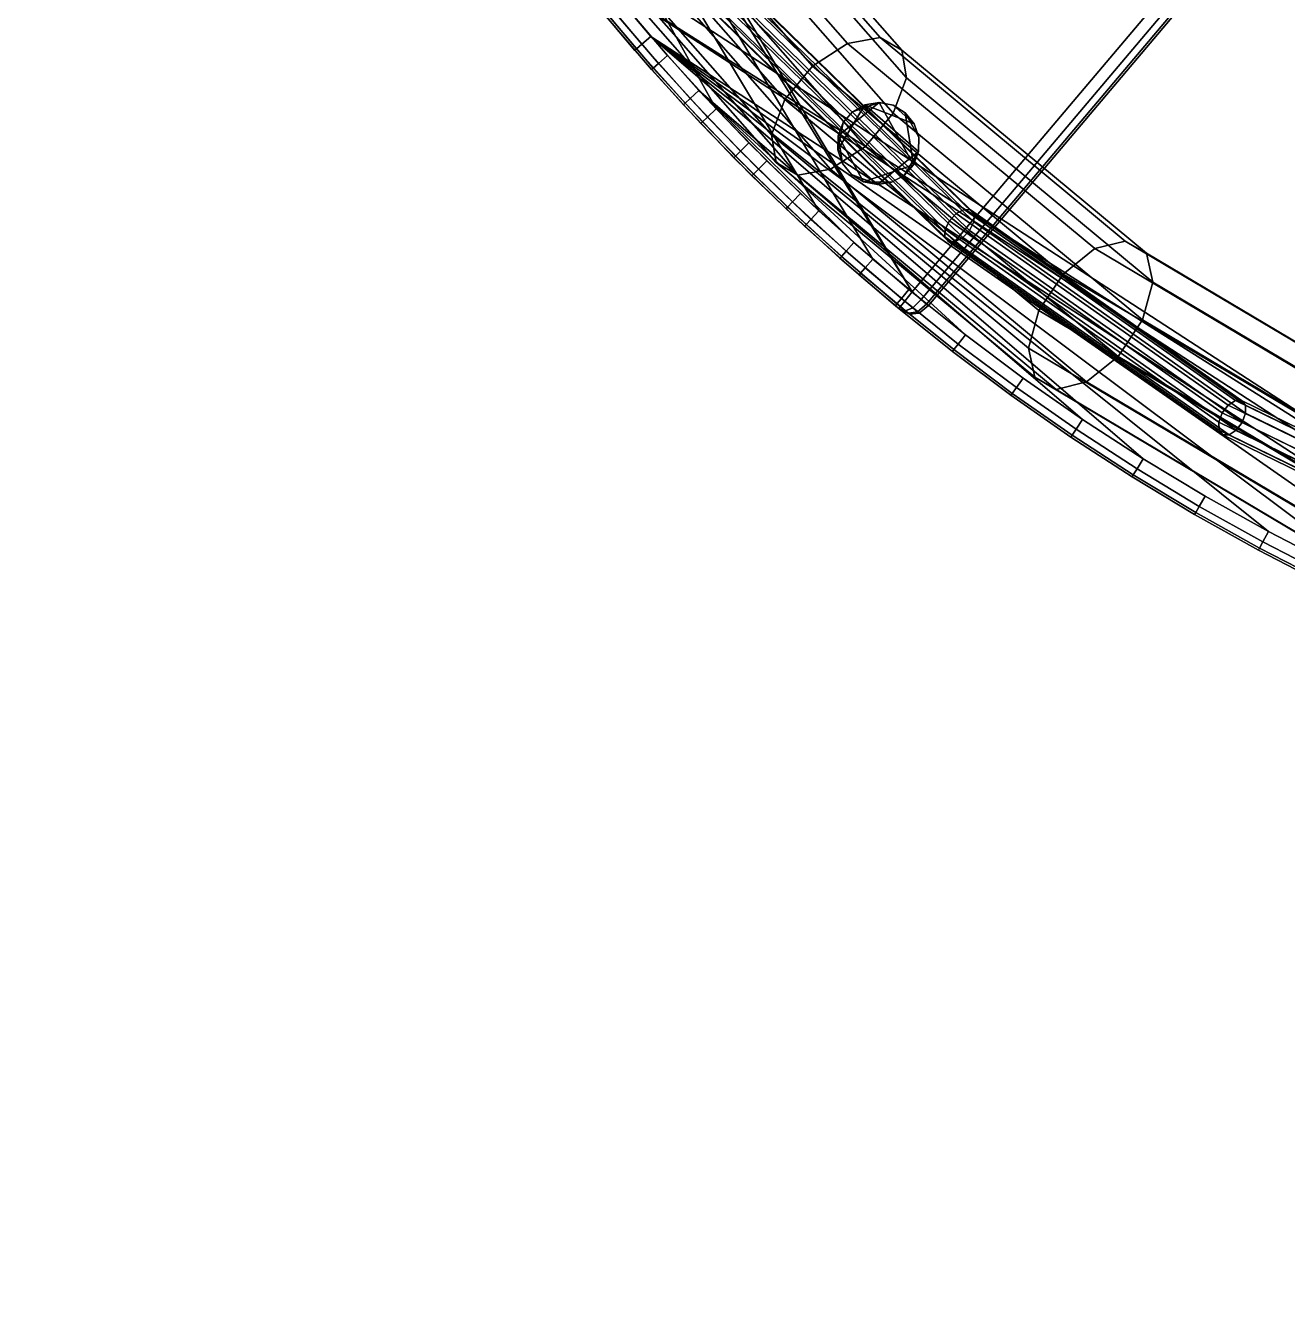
# Model space of a CAD drawing. Header units: millimetres. Extents: x -11 to 11, y -5.8 to 5.8.
# Drawn here: x 1.5242 to 1.9311, y -1.5777 to -1.1694 of the extents above; entities that cross this region are included whole.
import ezdxf

# ---------------------------------------------------------------- set-up
doc = ezdxf.new("R2010")
doc.units = ezdxf.units.MM
for name, color, linetype in [('CHERRY_MAT', 33, 'Continuous'), ('copertura', 8, 'Continuous'), ('pavimento_salone', 7, 'Continuous'), ('rolf', 254, 'Continuous'), ('SILVER_MAT', 42, 'Continuous')]:
    doc.layers.add(name, color=color, linetype=linetype)

msp = doc.modelspace()

# ---------------------------------------------------------------- linework, layer by layer
at = {"layer": 'CHERRY_MAT'}
for points in [[(1.70068, -1.14213, 2.23778), (2.09247, -1.39656, 2.23778), (2.27074, -0.69319, 2.23778), (1.70068, -1.14213, 2.23778)], [(1.70068, -1.14213, 2.29228), (2.27074, -0.69319, 2.29228), (2.09247, -1.39656, 2.29228), (1.71085, -1.15517, 2.29228)], [(1.81298, -1.25784, 2.44293), (1.81472, -1.2593, 2.4452), (2.29381, -0.69225, 2.4452), (2.28812, -0.69567, 2.44293)], [(2.28812, -0.69567, 2.49593), (2.29381, -0.69225, 2.49365), (1.81472, -1.2593, 2.49365), (1.81298, -1.25784, 2.49593)], [(1.81472, -1.2593, 2.4452), (1.8153, -1.25979, 2.44899), (2.29571, -0.69111, 2.44899), (2.29381, -0.69225, 2.4452)], [(2.29381, -0.69225, 2.49365), (2.29571, -0.69111, 2.48987), (1.8153, -1.25979, 2.48987), (1.81472, -1.2593, 2.49365)], [(1.8153, -1.25979, 2.48987), (2.29571, -0.69111, 2.48987), (2.29571, -0.69111, 2.44899), (1.8153, -1.25979, 2.44899)], [(1.81007, -1.25541, 2.44218), (1.81298, -1.25784, 2.44293), (2.28812, -0.69567, 2.44293), (2.27863, -0.70137, 2.44218)], [(2.27863, -0.70137, 2.49668), (2.28812, -0.69567, 2.49593), (1.81298, -1.25784, 2.49593), (1.81007, -1.25541, 2.49668)], [(1.56947, -0.85498, 2.44218), (1.81007, -1.25541, 2.44218), (2.27863, -0.70137, 2.44218), (1.56947, -0.85498, 2.44218)], [(1.56947, -0.85498, 2.49668), (2.27863, -0.70137, 2.49668), (1.81007, -1.25541, 2.49668), (1.5729, -0.87115, 2.49668)], [(1.5729, -0.87115, 2.44218), (1.7974, -1.24479, 2.44218), (1.81007, -1.25541, 2.44218), (1.56947, -0.85498, 2.44218)], [(1.57848, -0.8938, 2.44218), (1.78003, -1.22923, 2.44218), (1.7974, -1.24479, 2.44218), (1.5729, -0.87115, 2.44218)], [(1.7974, -1.24479, 2.49668), (1.78003, -1.22923, 2.49668), (1.57848, -0.8938, 2.49668), (1.5729, -0.87115, 2.49668)], [(1.81007, -1.25541, 2.49668), (1.7974, -1.24479, 2.49668), (1.5729, -0.87115, 2.49668), (1.81007, -1.25541, 2.49668)], [(1.57848, -0.8938, 2.44218), (1.716, -1.16148, 2.44218), (1.73116, -1.17921, 2.44218), (1.74689, -1.19642, 2.44218)], [(1.57848, -0.8938, 2.44218), (1.74689, -1.19642, 2.44218), (1.76319, -1.2131, 2.44218), (1.78003, -1.22923, 2.44218)], [(1.73116, -1.17921, 2.49668), (1.716, -1.16148, 2.49668), (1.57848, -0.8938, 2.49668), (1.74689, -1.19642, 2.49668)], [(1.76319, -1.2131, 2.49668), (1.74689, -1.19642, 2.49668), (1.57848, -0.8938, 2.49668), (1.78003, -1.22923, 2.49668)], [(1.71085, -1.15517, 2.23778), (2.07643, -1.39257, 2.23778), (2.09247, -1.39656, 2.23778), (1.70068, -1.14213, 2.23778)], [(1.71085, -1.15517, 2.23778), (1.70791, -1.15754, 2.23854), (1.72294, -1.17555, 2.23854), (1.7258, -1.17307, 2.23778)], [(1.7258, -1.17307, 2.29228), (1.72294, -1.17555, 2.29153), (1.70791, -1.15754, 2.29153), (1.71085, -1.15517, 2.29228)], [(1.7258, -1.17307, 2.23778), (2.05399, -1.3862, 2.23778), (2.07643, -1.39257, 2.23778), (1.71085, -1.15517, 2.23778)], [(2.07643, -1.39257, 2.29228), (2.05399, -1.3862, 2.29228), (1.7258, -1.17307, 2.29228), (1.71085, -1.15517, 2.29228)], [(2.09247, -1.39656, 2.29228), (2.07643, -1.39257, 2.29228), (1.71085, -1.15517, 2.29228), (2.09247, -1.39656, 2.29228)], [(1.70614, -1.15897, 2.24081), (1.70555, -1.15945, 2.24459), (1.72064, -1.17753, 2.24459), (1.72122, -1.17703, 2.24081)], [(1.72122, -1.17703, 2.28926), (1.72064, -1.17753, 2.28547), (1.70555, -1.15945, 2.28547), (1.70614, -1.15897, 2.28926)], [(1.70555, -1.15945, 2.28547), (1.72064, -1.17753, 2.28547), (1.72064, -1.17753, 2.24459), (1.70555, -1.15945, 2.24459)], [(1.70791, -1.15754, 2.23854), (1.70614, -1.15897, 2.24081), (1.72122, -1.17703, 2.24081), (1.72294, -1.17555, 2.23854)], [(1.72294, -1.17555, 2.29153), (1.72122, -1.17703, 2.28926), (1.70614, -1.15897, 2.28926), (1.70791, -1.15754, 2.29153)], [(1.716, -1.16148, 2.44218), (1.71308, -1.16389, 2.44293), (1.72832, -1.18171, 2.44293), (1.73116, -1.17921, 2.44218)], [(1.73116, -1.17921, 2.49668), (1.72832, -1.18171, 2.49593), (1.71308, -1.16389, 2.49593), (1.716, -1.16148, 2.49668)], [(1.71133, -1.16533, 2.4452), (1.71075, -1.16582, 2.44899), (1.72605, -1.18372, 2.44899), (1.72662, -1.18322, 2.4452)], [(1.72662, -1.18322, 2.49365), (1.72605, -1.18372, 2.48987), (1.71075, -1.16582, 2.48987), (1.71133, -1.16533, 2.49365)], [(1.71075, -1.16582, 2.48987), (1.72605, -1.18372, 2.48987), (1.72605, -1.18372, 2.44899), (1.71075, -1.16582, 2.44899)], [(1.71308, -1.16389, 2.44293), (1.71133, -1.16533, 2.4452), (1.72662, -1.18322, 2.4452), (1.72832, -1.18171, 2.44293)], [(1.72832, -1.18171, 2.49593), (1.72662, -1.18322, 2.49365), (1.71133, -1.16533, 2.49365), (1.71308, -1.16389, 2.49593)], [(1.72294, -1.17555, 2.23854), (1.72122, -1.17703, 2.24081), (1.73688, -1.19458, 2.24081), (1.73855, -1.19304, 2.23854)], [(1.73855, -1.19304, 2.29153), (1.73688, -1.19458, 2.28926), (1.72122, -1.17703, 2.28926), (1.72294, -1.17555, 2.29153)], [(1.7258, -1.17307, 2.23778), (1.72294, -1.17555, 2.23854), (1.73855, -1.19304, 2.23854), (1.74133, -1.19047, 2.23778)], [(1.74133, -1.19047, 2.29228), (1.73855, -1.19304, 2.29153), (1.72294, -1.17555, 2.29153), (1.7258, -1.17307, 2.29228)], [(1.74133, -1.19047, 2.23778), (1.86502, -1.29654, 2.23778), (1.88457, -1.30924, 2.23778), (1.7258, -1.17307, 2.23778)], [(1.7258, -1.17307, 2.23778), (1.88457, -1.30924, 2.23778), (1.90454, -1.32129, 2.23778), (1.9249, -1.33267, 2.23778)], [(1.7258, -1.17307, 2.23778), (1.9249, -1.33267, 2.23778), (1.94565, -1.34337, 2.23778), (1.96674, -1.35337, 2.23778)], [(1.7258, -1.17307, 2.23778), (1.96674, -1.35337, 2.23778), (1.98814, -1.36267, 2.23778), (2.00983, -1.37124, 2.23778)], [(1.7258, -1.17307, 2.23778), (2.00983, -1.37124, 2.23778), (2.03178, -1.37909, 2.23778), (2.05399, -1.3862, 2.23778)], [(1.88457, -1.30924, 2.29228), (1.86502, -1.29654, 2.29228), (1.74133, -1.19047, 2.29228), (1.7258, -1.17307, 2.29228)], [(1.90454, -1.32129, 2.29228), (1.88457, -1.30924, 2.29228), (1.7258, -1.17307, 2.29228), (1.9249, -1.33267, 2.29228)], [(1.94565, -1.34337, 2.29228), (1.9249, -1.33267, 2.29228), (1.7258, -1.17307, 2.29228), (1.96674, -1.35337, 2.29228)], [(1.98814, -1.36267, 2.29228), (1.96674, -1.35337, 2.29228), (1.7258, -1.17307, 2.29228), (2.00983, -1.37124, 2.29228)], [(2.03178, -1.37909, 2.29228), (2.00983, -1.37124, 2.29228), (1.7258, -1.17307, 2.29228), (2.05399, -1.3862, 2.29228)], [(1.72122, -1.17703, 2.24081), (1.72064, -1.17753, 2.24459), (1.73633, -1.19509, 2.24459), (1.73688, -1.19458, 2.24081)], [(1.73688, -1.19458, 2.28926), (1.73633, -1.19509, 2.28547), (1.72064, -1.17753, 2.28547), (1.72122, -1.17703, 2.28926)], [(1.72064, -1.17753, 2.28547), (1.73633, -1.19509, 2.28547), (1.73633, -1.19509, 2.24459), (1.72064, -1.17753, 2.24459)], [(1.73116, -1.17921, 2.44218), (1.72832, -1.18171, 2.44293), (1.74414, -1.19902, 2.44293), (1.74689, -1.19642, 2.44218)], [(1.74689, -1.19642, 2.49668), (1.74414, -1.19902, 2.49593), (1.72832, -1.18171, 2.49593), (1.73116, -1.17921, 2.49668)], [(1.72662, -1.18322, 2.4452), (1.72605, -1.18372, 2.44899), (1.74194, -1.2011, 2.44899), (1.74249, -1.20058, 2.4452)], [(1.74249, -1.20058, 2.49365), (1.74194, -1.2011, 2.48987), (1.72605, -1.18372, 2.48987), (1.72662, -1.18322, 2.49365)], [(1.72605, -1.18372, 2.48987), (1.74194, -1.2011, 2.48987), (1.74194, -1.2011, 2.44899), (1.72605, -1.18372, 2.44899)], [(1.72832, -1.18171, 2.44293), (1.72662, -1.18322, 2.4452), (1.74249, -1.20058, 2.4452), (1.74414, -1.19902, 2.44293)], [(1.74414, -1.19902, 2.49593), (1.74249, -1.20058, 2.49365), (1.72662, -1.18322, 2.49365), (1.72832, -1.18171, 2.49593)], [(1.74133, -1.19047, 2.23778), (1.73855, -1.19304, 2.23854), (1.75474, -1.20999, 2.23854), (1.75743, -1.20733, 2.23778)], [(1.75743, -1.20733, 2.29228), (1.75474, -1.20999, 2.29153), (1.73855, -1.19304, 2.29153), (1.74133, -1.19047, 2.29228)], [(1.74133, -1.19047, 2.23778), (1.75743, -1.20733, 2.23778), (1.77408, -1.22366, 2.23778), (1.79128, -1.23943, 2.23778)], [(1.74133, -1.19047, 2.23778), (1.79128, -1.23943, 2.23778), (1.809, -1.25462, 2.23778), (1.82721, -1.26922, 2.23778)], [(1.74133, -1.19047, 2.23778), (1.82721, -1.26922, 2.23778), (1.84589, -1.2832, 2.23778), (1.86502, -1.29654, 2.23778)], [(1.77408, -1.22366, 2.29228), (1.75743, -1.20733, 2.29228), (1.74133, -1.19047, 2.29228), (1.79128, -1.23943, 2.29228)], [(1.809, -1.25462, 2.29228), (1.79128, -1.23943, 2.29228), (1.74133, -1.19047, 2.29228), (1.82721, -1.26922, 2.29228)], [(1.84589, -1.2832, 2.29228), (1.82721, -1.26922, 2.29228), (1.74133, -1.19047, 2.29228), (1.86502, -1.29654, 2.29228)], [(1.73688, -1.19458, 2.24081), (1.73633, -1.19509, 2.24459), (1.75258, -1.21212, 2.24459), (1.75312, -1.21159, 2.24081)], [(1.75312, -1.21159, 2.28926), (1.75258, -1.21212, 2.28547), (1.73633, -1.19509, 2.28547), (1.73688, -1.19458, 2.28926)], [(1.73633, -1.19509, 2.28547), (1.75258, -1.21212, 2.28547), (1.75258, -1.21212, 2.24459), (1.73633, -1.19509, 2.24459)], [(1.73855, -1.19304, 2.23854), (1.73688, -1.19458, 2.24081), (1.75312, -1.21159, 2.24081), (1.75474, -1.20999, 2.23854)], [(1.75474, -1.20999, 2.29153), (1.75312, -1.21159, 2.28926), (1.73688, -1.19458, 2.28926), (1.73855, -1.19304, 2.29153)], [(1.74414, -1.19902, 2.44293), (1.74249, -1.20058, 2.4452), (1.75892, -1.2174, 2.4452), (1.76052, -1.21579, 2.44293)], [(1.76052, -1.21579, 2.49593), (1.75892, -1.2174, 2.49365), (1.74249, -1.20058, 2.49365), (1.74414, -1.19902, 2.49593)], [(1.74689, -1.19642, 2.44218), (1.74414, -1.19902, 2.44293), (1.76052, -1.21579, 2.44293), (1.76319, -1.2131, 2.44218)], [(1.76319, -1.2131, 2.49668), (1.76052, -1.21579, 2.49593), (1.74414, -1.19902, 2.49593), (1.74689, -1.19642, 2.49668)], [(1.74249, -1.20058, 2.4452), (1.74194, -1.2011, 2.44899), (1.75839, -1.21794, 2.44899), (1.75892, -1.2174, 2.4452)], [(1.75892, -1.2174, 2.49365), (1.75839, -1.21794, 2.48987), (1.74194, -1.2011, 2.48987), (1.74249, -1.20058, 2.49365)], [(1.74194, -1.2011, 2.48987), (1.75839, -1.21794, 2.48987), (1.75839, -1.21794, 2.44899), (1.74194, -1.2011, 2.44899)], [(1.75743, -1.20733, 2.23778), (1.75474, -1.20999, 2.23854), (1.77148, -1.2264, 2.23854), (1.77408, -1.22366, 2.23778)], [(1.77408, -1.22366, 2.29228), (1.77148, -1.2264, 2.29153), (1.75474, -1.20999, 2.29153), (1.75743, -1.20733, 2.29228)], [(1.75312, -1.21159, 2.24081), (1.75258, -1.21212, 2.24459), (1.7694, -1.2286, 2.24459), (1.76992, -1.22805, 2.24081)], [(1.76992, -1.22805, 2.28926), (1.7694, -1.2286, 2.28547), (1.75258, -1.21212, 2.28547), (1.75312, -1.21159, 2.28926)], [(1.75258, -1.21212, 2.28547), (1.7694, -1.2286, 2.28547), (1.7694, -1.2286, 2.24459), (1.75258, -1.21212, 2.24459)], [(1.75474, -1.20999, 2.23854), (1.75312, -1.21159, 2.24081), (1.76992, -1.22805, 2.24081), (1.77148, -1.2264, 2.23854)], [(1.77148, -1.2264, 2.29153), (1.76992, -1.22805, 2.28926), (1.75312, -1.21159, 2.28926), (1.75474, -1.20999, 2.29153)], [(1.76052, -1.21579, 2.44293), (1.75892, -1.2174, 2.4452), (1.77591, -1.23367, 2.4452), (1.77745, -1.232, 2.44293)], [(1.77745, -1.232, 2.49593), (1.77591, -1.23367, 2.49365), (1.75892, -1.2174, 2.49365), (1.76052, -1.21579, 2.49593)], [(1.76319, -1.2131, 2.44218), (1.76052, -1.21579, 2.44293), (1.77745, -1.232, 2.44293), (1.78003, -1.22923, 2.44218)], [(1.78003, -1.22923, 2.49668), (1.77745, -1.232, 2.49593), (1.76052, -1.21579, 2.49593), (1.76319, -1.2131, 2.49668)], [(1.75892, -1.2174, 2.4452), (1.75839, -1.21794, 2.44899), (1.7754, -1.23423, 2.44899), (1.77591, -1.23367, 2.4452)], [(1.77591, -1.23367, 2.49365), (1.7754, -1.23423, 2.48987), (1.75839, -1.21794, 2.48987), (1.75892, -1.2174, 2.49365)], [(1.75839, -1.21794, 2.48987), (1.7754, -1.23423, 2.48987), (1.7754, -1.23423, 2.44899), (1.75839, -1.21794, 2.44899)], [(1.77408, -1.22366, 2.23778), (1.77148, -1.2264, 2.23854), (1.78876, -1.24226, 2.23854), (1.79128, -1.23943, 2.23778)], [(1.79128, -1.23943, 2.29228), (1.78876, -1.24226, 2.29153), (1.77148, -1.2264, 2.29153), (1.77408, -1.22366, 2.29228)], [(1.76992, -1.22805, 2.24081), (1.7694, -1.2286, 2.24459), (1.78676, -1.24452, 2.24459), (1.78726, -1.24396, 2.24081)], [(1.78726, -1.24396, 2.28926), (1.78676, -1.24452, 2.28547), (1.7694, -1.2286, 2.28547), (1.76992, -1.22805, 2.28926)], [(1.7694, -1.2286, 2.28547), (1.78676, -1.24452, 2.28547), (1.78676, -1.24452, 2.24459), (1.7694, -1.2286, 2.24459)], [(1.77148, -1.2264, 2.23854), (1.76992, -1.22805, 2.24081), (1.78726, -1.24396, 2.24081), (1.78876, -1.24226, 2.23854)], [(1.78876, -1.24226, 2.29153), (1.78726, -1.24396, 2.28926), (1.76992, -1.22805, 2.28926), (1.77148, -1.2264, 2.29153)], [(1.77745, -1.232, 2.44293), (1.77591, -1.23367, 2.4452), (1.79344, -1.24937, 2.4452), (1.79492, -1.24765, 2.44293)], [(1.79492, -1.24765, 2.49593), (1.79344, -1.24937, 2.49365), (1.77591, -1.23367, 2.49365), (1.77745, -1.232, 2.49593)], [(1.78003, -1.22923, 2.44218), (1.77745, -1.232, 2.44293), (1.79492, -1.24765, 2.44293), (1.7974, -1.24479, 2.44218)], [(1.7974, -1.24479, 2.49668), (1.79492, -1.24765, 2.49593), (1.77745, -1.232, 2.49593), (1.78003, -1.22923, 2.49668)], [(1.77591, -1.23367, 2.4452), (1.7754, -1.23423, 2.44899), (1.79294, -1.24994, 2.44899), (1.79344, -1.24937, 2.4452)], [(1.79344, -1.24937, 2.49365), (1.79294, -1.24994, 2.48987), (1.7754, -1.23423, 2.48987), (1.77591, -1.23367, 2.49365)], [(1.7754, -1.23423, 2.48987), (1.79294, -1.24994, 2.48987), (1.79294, -1.24994, 2.44899), (1.7754, -1.23423, 2.44899)], [(1.79128, -1.23943, 2.23778), (1.78876, -1.24226, 2.23854), (1.80658, -1.25754, 2.23854), (1.809, -1.25462, 2.23778)], [(1.809, -1.25462, 2.29228), (1.80658, -1.25754, 2.29153), (1.78876, -1.24226, 2.29153), (1.79128, -1.23943, 2.29228)], [(1.78726, -1.24396, 2.24081), (1.78676, -1.24452, 2.24459), (1.80465, -1.25987, 2.24459), (1.80513, -1.25929, 2.24081)], [(1.80513, -1.25929, 2.28926), (1.80465, -1.25987, 2.28547), (1.78676, -1.24452, 2.28547), (1.78726, -1.24396, 2.28926)], [(1.78676, -1.24452, 2.28547), (1.80465, -1.25987, 2.28547), (1.80465, -1.25987, 2.24459), (1.78676, -1.24452, 2.24459)], [(1.78876, -1.24226, 2.23854), (1.78726, -1.24396, 2.24081), (1.80513, -1.25929, 2.24081), (1.80658, -1.25754, 2.23854)], [(1.80658, -1.25754, 2.29153), (1.80513, -1.25929, 2.28926), (1.78726, -1.24396, 2.28926), (1.78876, -1.24226, 2.29153)], [(1.7974, -1.24479, 2.44218), (1.79492, -1.24765, 2.44293), (1.80769, -1.25835, 2.44293), (1.81007, -1.25541, 2.44218)], [(1.81007, -1.25541, 2.49668), (1.80769, -1.25835, 2.49593), (1.79492, -1.24765, 2.49593), (1.7974, -1.24479, 2.49668)], [(1.79344, -1.24937, 2.4452), (1.79294, -1.24994, 2.44899), (1.80579, -1.2607, 2.44899), (1.80626, -1.26012, 2.4452)], [(1.80626, -1.26012, 2.49365), (1.80579, -1.2607, 2.48987), (1.79294, -1.24994, 2.48987), (1.79344, -1.24937, 2.49365)], [(1.79492, -1.24765, 2.44293), (1.79344, -1.24937, 2.4452), (1.80626, -1.26012, 2.4452), (1.80769, -1.25835, 2.44293)], [(1.80769, -1.25835, 2.49593), (1.80626, -1.26012, 2.49365), (1.79344, -1.24937, 2.49365), (1.79492, -1.24765, 2.49593)], [(1.79294, -1.24994, 2.48987), (1.80579, -1.2607, 2.48987), (1.80579, -1.2607, 2.44899), (1.79294, -1.24994, 2.44899)], [(1.80658, -1.25754, 2.23854), (1.80513, -1.25929, 2.24081), (1.8235, -1.27401, 2.24081), (1.8249, -1.27222, 2.23854)], [(1.8249, -1.27222, 2.29153), (1.8235, -1.27401, 2.28926), (1.80513, -1.25929, 2.28926), (1.80658, -1.25754, 2.29153)], [(1.809, -1.25462, 2.23778), (1.80658, -1.25754, 2.23854), (1.8249, -1.27222, 2.23854), (1.82721, -1.26922, 2.23778)], [(1.82721, -1.26922, 2.29228), (1.8249, -1.27222, 2.29153), (1.80658, -1.25754, 2.29153), (1.809, -1.25462, 2.29228)], [(1.81007, -1.25541, 2.44218), (1.80769, -1.25835, 2.44293), (1.81027, -1.26051, 2.44361), (1.81298, -1.25784, 2.44293)], [(1.81298, -1.25784, 2.49593), (1.81027, -1.26051, 2.49525), (1.80769, -1.25835, 2.49593), (1.81007, -1.25541, 2.49668)], [(1.80513, -1.25929, 2.24081), (1.80465, -1.25987, 2.24459), (1.82304, -1.27461, 2.24459), (1.8235, -1.27401, 2.24081)], [(1.8235, -1.27401, 2.28926), (1.82304, -1.27461, 2.28547), (1.80465, -1.25987, 2.28547), (1.80513, -1.25929, 2.28926)], [(1.80465, -1.25987, 2.28547), (1.82304, -1.27461, 2.28547), (1.82304, -1.27461, 2.24459), (1.80465, -1.25987, 2.24459)], [(1.80579, -1.2607, 2.44899), (1.80788, -1.26147, 2.44562), (1.80626, -1.26012, 2.4452), (1.80579, -1.2607, 2.44899)], [(1.80579, -1.2607, 2.48987), (1.80626, -1.26012, 2.49365), (1.80788, -1.26147, 2.49323), (1.80579, -1.2607, 2.48987)], [(1.80579, -1.2607, 2.48987), (1.80884, -1.26228, 2.49197), (1.80917, -1.26255, 2.48987), (1.80579, -1.2607, 2.48987)], [(1.80917, -1.26255, 2.44899), (1.80579, -1.2607, 2.44899), (1.80579, -1.2607, 2.48987), (1.80917, -1.26255, 2.48987)], [(1.80579, -1.2607, 2.44899), (1.80917, -1.26255, 2.44899), (1.80884, -1.26228, 2.44689), (1.80579, -1.2607, 2.44899)], [(1.80579, -1.2607, 2.44899), (1.80884, -1.26228, 2.44689), (1.80788, -1.26147, 2.44562), (1.80579, -1.2607, 2.44899)], [(1.80579, -1.2607, 2.48987), (1.80788, -1.26147, 2.49323), (1.80884, -1.26228, 2.49197), (1.80579, -1.2607, 2.48987)], [(1.80769, -1.25835, 2.44293), (1.80626, -1.26012, 2.4452), (1.80788, -1.26147, 2.44562), (1.81027, -1.26051, 2.44361)], [(1.81027, -1.26051, 2.49525), (1.80788, -1.26147, 2.49323), (1.80626, -1.26012, 2.49365), (1.80769, -1.25835, 2.49593)], [(1.81027, -1.26051, 2.44361), (1.80788, -1.26147, 2.44562), (1.80884, -1.26228, 2.44689), (1.81182, -1.26181, 2.44562)], [(1.81182, -1.26181, 2.49323), (1.80884, -1.26228, 2.49197), (1.80788, -1.26147, 2.49323), (1.81027, -1.26051, 2.49525)], [(1.81298, -1.25784, 2.44293), (1.81027, -1.26051, 2.44361), (1.81182, -1.26181, 2.44562), (1.81472, -1.2593, 2.4452)], [(1.81472, -1.2593, 2.49365), (1.81182, -1.26181, 2.49323), (1.81027, -1.26051, 2.49525), (1.81298, -1.25784, 2.49593)], [(1.81472, -1.2593, 2.4452), (1.81182, -1.26181, 2.44562), (1.81233, -1.26224, 2.44899), (1.8153, -1.25979, 2.44899)], [(1.8153, -1.25979, 2.48987), (1.81233, -1.26224, 2.48987), (1.81182, -1.26181, 2.49323), (1.81472, -1.2593, 2.49365)], [(1.8153, -1.25979, 2.44899), (1.81233, -1.26224, 2.44899), (1.81233, -1.26224, 2.48987), (1.8153, -1.25979, 2.48987)], [(1.81182, -1.26181, 2.44562), (1.80884, -1.26228, 2.44689), (1.80917, -1.26255, 2.44899), (1.81233, -1.26224, 2.44899)], [(1.81233, -1.26224, 2.48987), (1.80917, -1.26255, 2.48987), (1.80884, -1.26228, 2.49197), (1.81182, -1.26181, 2.49323)], [(1.81233, -1.26224, 2.44899), (1.80917, -1.26255, 2.44899), (1.80917, -1.26255, 2.48987), (1.81233, -1.26224, 2.48987)], [(1.82721, -1.26922, 2.23778), (1.8249, -1.27222, 2.23854), (1.84367, -1.28627, 2.23854), (1.84589, -1.2832, 2.23778)], [(1.84589, -1.2832, 2.29228), (1.84367, -1.28627, 2.29153), (1.8249, -1.27222, 2.29153), (1.82721, -1.26922, 2.29228)], [(1.8249, -1.27222, 2.23854), (1.8235, -1.27401, 2.24081), (1.84234, -1.28811, 2.24081), (1.84367, -1.28627, 2.23854)], [(1.84367, -1.28627, 2.29153), (1.84234, -1.28811, 2.28926), (1.8235, -1.27401, 2.28926), (1.8249, -1.27222, 2.29153)], [(1.8235, -1.27401, 2.24081), (1.82304, -1.27461, 2.24459), (1.8419, -1.28872, 2.24459), (1.84234, -1.28811, 2.24081)], [(1.84234, -1.28811, 2.28926), (1.8419, -1.28872, 2.28547), (1.82304, -1.27461, 2.28547), (1.8235, -1.27401, 2.28926)], [(1.82304, -1.27461, 2.28547), (1.8419, -1.28872, 2.28547), (1.8419, -1.28872, 2.24459), (1.82304, -1.27461, 2.24459)], [(1.84589, -1.2832, 2.23778), (1.84367, -1.28627, 2.23854), (1.8629, -1.29969, 2.23854), (1.86502, -1.29654, 2.23778)], [(1.86502, -1.29654, 2.29228), (1.8629, -1.29969, 2.29153), (1.84367, -1.28627, 2.29153), (1.84589, -1.2832, 2.29228)], [(1.84234, -1.28811, 2.24081), (1.8419, -1.28872, 2.24459), (1.86121, -1.3022, 2.24459), (1.86163, -1.30157, 2.24081)], [(1.86163, -1.30157, 2.28926), (1.86121, -1.3022, 2.28547), (1.8419, -1.28872, 2.28547), (1.84234, -1.28811, 2.28926)], [(1.8419, -1.28872, 2.28547), (1.86121, -1.3022, 2.28547), (1.86121, -1.3022, 2.24459), (1.8419, -1.28872, 2.24459)], [(1.84367, -1.28627, 2.23854), (1.84234, -1.28811, 2.24081), (1.86163, -1.30157, 2.24081), (1.8629, -1.29969, 2.23854)], [(1.8629, -1.29969, 2.29153), (1.86163, -1.30157, 2.28926), (1.84234, -1.28811, 2.28926), (1.84367, -1.28627, 2.29153)], [(1.86502, -1.29654, 2.23778), (1.8629, -1.29969, 2.23854), (1.88256, -1.31245, 2.23854), (1.88457, -1.30924, 2.23778)], [(1.88457, -1.30924, 2.29228), (1.88256, -1.31245, 2.29153), (1.8629, -1.29969, 2.29153), (1.86502, -1.29654, 2.29228)], [(1.86163, -1.30157, 2.24081), (1.86121, -1.3022, 2.24459), (1.88095, -1.31502, 2.24459), (1.88135, -1.31438, 2.24081)], [(1.88135, -1.31438, 2.28926), (1.88095, -1.31502, 2.28547), (1.86121, -1.3022, 2.28547), (1.86163, -1.30157, 2.28926)], [(1.86121, -1.3022, 2.28547), (1.88095, -1.31502, 2.28547), (1.88095, -1.31502, 2.24459), (1.86121, -1.3022, 2.24459)], [(1.8629, -1.29969, 2.23854), (1.86163, -1.30157, 2.24081), (1.88135, -1.31438, 2.24081), (1.88256, -1.31245, 2.23854)], [(1.88256, -1.31245, 2.29153), (1.88135, -1.31438, 2.28926), (1.86163, -1.30157, 2.28926), (1.8629, -1.29969, 2.29153)], [(1.88457, -1.30924, 2.23778), (1.88256, -1.31245, 2.23854), (1.90264, -1.32456, 2.23854), (1.90454, -1.32129, 2.23778)], [(1.90454, -1.32129, 2.29228), (1.90264, -1.32456, 2.29153), (1.88256, -1.31245, 2.29153), (1.88457, -1.30924, 2.29228)], [(1.88135, -1.31438, 2.24081), (1.88095, -1.31502, 2.24459), (1.90111, -1.32718, 2.24459), (1.9015, -1.32653, 2.24081)], [(1.9015, -1.32653, 2.28926), (1.90111, -1.32718, 2.28547), (1.88095, -1.31502, 2.28547), (1.88135, -1.31438, 2.28926)], [(1.88256, -1.31245, 2.23854), (1.88135, -1.31438, 2.24081), (1.9015, -1.32653, 2.24081), (1.90264, -1.32456, 2.23854)], [(1.90264, -1.32456, 2.29153), (1.9015, -1.32653, 2.28926), (1.88135, -1.31438, 2.28926), (1.88256, -1.31245, 2.29153)], [(1.88095, -1.31502, 2.28547), (1.90111, -1.32718, 2.28547), (1.90111, -1.32718, 2.24459), (1.88095, -1.31502, 2.24459)], [(1.90454, -1.32129, 2.23778), (1.90264, -1.32456, 2.23854), (1.92311, -1.336, 2.23854), (1.9249, -1.33267, 2.23778)], [(1.9249, -1.33267, 2.29228), (1.92311, -1.336, 2.29153), (1.90264, -1.32456, 2.29153), (1.90454, -1.32129, 2.29228)], [(1.9015, -1.32653, 2.24081), (1.90111, -1.32718, 2.24459), (1.92168, -1.33867, 2.24459), (1.92204, -1.338, 2.24081)], [(1.92204, -1.338, 2.28926), (1.92168, -1.33867, 2.28547), (1.90111, -1.32718, 2.28547), (1.9015, -1.32653, 2.28926)], [(1.90264, -1.32456, 2.23854), (1.9015, -1.32653, 2.24081), (1.92204, -1.338, 2.24081), (1.92311, -1.336, 2.23854)], [(1.92311, -1.336, 2.29153), (1.92204, -1.338, 2.28926), (1.9015, -1.32653, 2.28926), (1.90264, -1.32456, 2.29153)], [(1.90111, -1.32718, 2.28547), (1.92168, -1.33867, 2.28547), (1.92168, -1.33867, 2.24459), (1.90111, -1.32718, 2.24459)], [(1.9249, -1.33267, 2.23778), (1.92311, -1.336, 2.23854), (1.94397, -1.34676, 2.23854), (1.94565, -1.34337, 2.23778)], [(1.94565, -1.34337, 2.29228), (1.94397, -1.34676, 2.29153), (1.92311, -1.336, 2.29153), (1.9249, -1.33267, 2.29228)], [(1.92204, -1.338, 2.24081), (1.92168, -1.33867, 2.24459), (1.94263, -1.34948, 2.24459), (1.94296, -1.3488, 2.24081)], [(1.94296, -1.3488, 2.28926), (1.94263, -1.34948, 2.28547), (1.92168, -1.33867, 2.28547), (1.92204, -1.338, 2.28926)], [(1.92168, -1.33867, 2.28547), (1.94263, -1.34948, 2.28547), (1.94263, -1.34948, 2.24459), (1.92168, -1.33867, 2.24459)], [(1.92311, -1.336, 2.23854), (1.92204, -1.338, 2.24081), (1.94296, -1.3488, 2.24081), (1.94397, -1.34676, 2.23854)], [(1.94397, -1.34676, 2.29153), (1.94296, -1.3488, 2.28926), (1.92204, -1.338, 2.28926), (1.92311, -1.336, 2.29153)]]:
    msp.add_3dface(points, dxfattribs=at)
at = {"layer": 'copertura'}
msp.add_3dface([(0, -0.0125, 6.3), (0, -4.2625, 6.3), (11, -4.2625, 6.3), (11, -0.0125, 6.3)], dxfattribs=at)
at = {"layer": 'pavimento_salone'}
msp.add_3dface([(3, -4.2625), (3, 5.7375), (-3, 5.7375), (-3, -4.2625)], dxfattribs=at)
at = {"layer": 'rolf'}
msp.add_3dface([(0, -0.0125, 5.8), (0, -4.2625, 5.8), (10.7, -4.2625, 5.8), (10.7, -0.0125, 5.8)], dxfattribs=at)
at = {"layer": 'SILVER_MAT'}
for points in [[(1.78924, -1.17527, 3.53636), (1.72076, -1.09729, 3.60623), (1.70855, -1.10353, 3.6028), (1.77798, -1.18259, 3.53197)], [(1.79976, -1.17338, 3.54558), (1.73194, -1.09614, 3.61478), (1.72076, -1.09729, 3.60623), (1.78924, -1.17527, 3.53636)], [(1.80673, -1.17744, 3.55716), (1.73908, -1.1004, 3.62618), (1.73194, -1.09614, 3.61478), (1.79976, -1.17338, 3.54558)], [(1.80827, -1.18635, 3.568), (1.74029, -1.10893, 3.63735), (1.73908, -1.1004, 3.62618), (1.80673, -1.17744, 3.55716)], [(1.77798, -1.18259, 3.53197), (1.70855, -1.10353, 3.6028), (1.69858, -1.1132, 3.60542), (1.769, -1.19338, 3.53358)], [(1.80397, -1.19773, 3.57518), (1.73522, -1.11943, 3.64532), (1.74029, -1.10893, 3.63735), (1.80827, -1.18635, 3.568)], [(1.769, -1.19338, 3.53358), (1.69858, -1.1132, 3.60542), (1.69352, -1.1237, 3.61339), (1.7647, -1.20476, 3.54076)], [(1.79498, -1.20852, 3.57679), (1.72525, -1.1291, 3.64795), (1.73522, -1.11943, 3.64532), (1.80397, -1.19773, 3.57518)], [(1.7647, -1.20476, 3.54076), (1.69352, -1.1237, 3.61339), (1.69472, -1.13223, 3.62457), (1.76623, -1.21367, 3.5516)], [(1.78372, -1.21584, 3.5724), (1.71304, -1.13534, 3.64452), (1.72525, -1.1291, 3.64795), (1.79498, -1.20852, 3.57679)], [(1.76623, -1.21367, 3.5516), (1.69472, -1.13223, 3.62457), (1.70187, -1.13649, 3.63597), (1.7732, -1.21773, 3.56318)], [(1.7732, -1.21773, 3.56318), (1.70187, -1.13649, 3.63597), (1.71304, -1.13534, 3.64452), (1.78372, -1.21584, 3.5724)], [(1.745, -1.15722, 3.32934), (1.82205, -1.23244, 3.25559), (1.82428, -1.2301, 3.25591), (1.74748, -1.15512, 3.32941)], [(1.745, -1.15722, 3.04087), (1.82205, -1.23244, 2.96713), (1.82428, -1.2301, 2.96744), (1.74748, -1.15512, 3.04095)], [(1.745, -1.15722, 2.7524), (1.82205, -1.23244, 2.67866), (1.82428, -1.2301, 2.67898), (1.74748, -1.15512, 2.75248)], [(1.74748, -1.15512, 3.32941), (1.82428, -1.2301, 3.25591), (1.82679, -1.2288, 3.25751), (1.7502, -1.15403, 3.33081)], [(1.74748, -1.15512, 3.04095), (1.82428, -1.2301, 2.96744), (1.82679, -1.2288, 2.96905), (1.7502, -1.15403, 3.04235)], [(1.74748, -1.15512, 2.75248), (1.82428, -1.2301, 2.67898), (1.82679, -1.2288, 2.68058), (1.7502, -1.15403, 2.75388)], [(1.7502, -1.15403, 3.33081), (1.82679, -1.2288, 3.25751), (1.82891, -1.2289, 3.25997), (1.75243, -1.15423, 3.33317)], [(1.7502, -1.15403, 3.04235), (1.82679, -1.2288, 2.96905), (1.82891, -1.2289, 2.9715), (1.75243, -1.15423, 3.0447)], [(1.7502, -1.15403, 2.75388), (1.82679, -1.2288, 2.68058), (1.82891, -1.2289, 2.68304), (1.75243, -1.15423, 2.75624)], [(1.75243, -1.15423, 3.33317), (1.82891, -1.2289, 3.25997), (1.83007, -1.23036, 3.26263), (1.75356, -1.15567, 3.33584)], [(1.75243, -1.15423, 3.0447), (1.82891, -1.2289, 2.9715), (1.83007, -1.23036, 2.97416), (1.75356, -1.15567, 3.04738)], [(1.75243, -1.15423, 2.75624), (1.82891, -1.2289, 2.68304), (1.83007, -1.23036, 2.68569), (1.75356, -1.15567, 2.75891)], [(1.74342, -1.15976, 3.3306), (1.8207, -1.2352, 3.25664), (1.82205, -1.23244, 3.25559), (1.745, -1.15722, 3.32934)], [(1.74342, -1.15976, 3.04214), (1.8207, -1.2352, 2.96818), (1.82205, -1.23244, 2.96713), (1.745, -1.15722, 3.04087)], [(1.74342, -1.15976, 2.75367), (1.8207, -1.2352, 2.67971), (1.82205, -1.23244, 2.67866), (1.745, -1.15722, 2.7524)], [(1.75331, -1.15797, 3.33812), (1.82995, -1.2328, 3.26477), (1.8286, -1.23556, 3.26582), (1.75173, -1.16051, 3.33939)], [(1.75331, -1.15797, 3.04965), (1.82995, -1.2328, 2.9763), (1.8286, -1.23556, 2.97735), (1.75173, -1.16051, 3.05092)], [(1.75331, -1.15797, 2.76119), (1.82995, -1.2328, 2.68784), (1.8286, -1.23556, 2.68889), (1.75173, -1.16051, 2.76246)], [(1.75356, -1.15567, 3.33584), (1.83007, -1.23036, 3.26263), (1.82995, -1.2328, 3.26477), (1.75331, -1.15797, 3.33812)], [(1.75356, -1.15567, 3.04738), (1.83007, -1.23036, 2.97416), (1.82995, -1.2328, 2.9763), (1.75331, -1.15797, 3.04965)], [(1.75356, -1.15567, 2.75891), (1.83007, -1.23036, 2.68569), (1.82995, -1.2328, 2.68784), (1.75331, -1.15797, 2.76119)], [(1.74316, -1.16206, 3.33288), (1.82058, -1.23764, 3.25878), (1.8207, -1.2352, 3.25664), (1.74342, -1.15976, 3.3306)], [(1.74316, -1.16206, 3.04442), (1.82058, -1.23764, 2.97032), (1.8207, -1.2352, 2.96818), (1.74342, -1.15976, 3.04214)], [(1.74316, -1.16206, 2.75595), (1.82058, -1.23764, 2.68185), (1.8207, -1.2352, 2.67971), (1.74342, -1.15976, 2.75367)], [(1.7443, -1.1635, 3.33556), (1.82174, -1.2391, 3.26144), (1.82058, -1.23764, 3.25878), (1.74316, -1.16206, 3.33288)], [(1.7443, -1.1635, 3.04709), (1.82174, -1.2391, 2.97297), (1.82058, -1.23764, 2.97032), (1.74316, -1.16206, 3.04442)], [(1.7443, -1.1635, 2.75863), (1.82174, -1.2391, 2.68451), (1.82058, -1.23764, 2.68185), (1.74316, -1.16206, 2.75595)], [(1.74652, -1.16371, 3.33791), (1.82385, -1.2392, 3.2639), (1.82174, -1.2391, 3.26144), (1.7443, -1.1635, 3.33556)], [(1.74652, -1.16371, 3.04944), (1.82385, -1.2392, 2.97543), (1.82174, -1.2391, 2.97297), (1.7443, -1.1635, 3.04709)], [(1.74652, -1.16371, 2.76098), (1.82385, -1.2392, 2.68697), (1.82174, -1.2391, 2.68451), (1.7443, -1.1635, 2.75863)], [(1.74924, -1.16261, 3.33931), (1.82637, -1.2379, 3.2655), (1.82385, -1.2392, 3.2639), (1.74652, -1.16371, 3.33791)], [(1.74924, -1.16261, 3.05085), (1.82637, -1.2379, 2.97704), (1.82385, -1.2392, 2.97543), (1.74652, -1.16371, 3.04944)], [(1.74924, -1.16261, 2.76238), (1.82637, -1.2379, 2.68857), (1.82385, -1.2392, 2.68697), (1.74652, -1.16371, 2.76098)], [(1.75173, -1.16051, 3.33939), (1.8286, -1.23556, 3.26582), (1.82637, -1.2379, 3.2655), (1.74924, -1.16261, 3.33931)], [(1.75173, -1.16051, 3.05092), (1.8286, -1.23556, 2.97735), (1.82637, -1.2379, 2.97704), (1.74924, -1.16261, 3.05085)], [(1.75173, -1.16051, 2.76246), (1.8286, -1.23556, 2.68889), (1.82637, -1.2379, 2.68857), (1.74924, -1.16261, 2.76238)], [(1.86892, -1.24145, 3.46663), (1.78924, -1.17527, 3.53636), (1.77798, -1.18259, 3.53197), (1.85872, -1.24965, 3.4613)], [(1.87876, -1.239, 3.47645), (1.79976, -1.17338, 3.54558), (1.78924, -1.17527, 3.53636), (1.86892, -1.24145, 3.46663)], [(1.88561, -1.24296, 3.48813), (1.80673, -1.17744, 3.55716), (1.79976, -1.17338, 3.54558), (1.87876, -1.239, 3.47645)], [(1.88764, -1.25228, 3.49854), (1.80827, -1.18635, 3.568), (1.80673, -1.17744, 3.55716), (1.88561, -1.24296, 3.48813)], [(1.85872, -1.24965, 3.4613), (1.77798, -1.18259, 3.53197), (1.769, -1.19338, 3.53358), (1.85091, -1.26141, 3.46189)], [(1.88429, -1.26445, 3.50488), (1.80397, -1.19773, 3.57518), (1.80827, -1.18635, 3.568), (1.88764, -1.25228, 3.49854)], [(1.85091, -1.26141, 3.46189), (1.769, -1.19338, 3.53358), (1.7647, -1.20476, 3.54076), (1.84756, -1.27359, 3.46824)], [(1.79486, -1.19509, 2.46676), (1.79084, -1.19731, 2.46676), (1.78783, -1.20077, 2.46676), (1.78611, -1.20964, 2.46676)], [(1.78611, -1.20964, 2.46676), (1.79892, -1.22078, 2.46676), (1.81212, -1.21009, 2.46676), (1.79486, -1.19509, 2.46676)], [(1.78619, -1.20505, 3.53532), (1.78783, -1.20077, 3.53532), (1.79084, -1.19731, 3.53532), (1.79939, -1.19437, 3.53532)], [(1.79442, -1.2199, 3.53532), (1.78619, -1.20505, 3.53532), (1.79939, -1.19437, 3.53532), (1.81048, -1.21438, 3.53532)], [(1.79084, -1.19731, 3.53532), (1.79486, -1.19509, 3.53532), (1.79939, -1.19437, 3.53532), (1.79084, -1.19731, 3.53532)], [(1.79084, -1.19731, 2.46676), (1.79486, -1.19509, 2.46676), (1.79486, -1.19509, 3.53532), (1.79084, -1.19731, 3.53532)], [(1.79486, -1.19509, 2.46676), (1.79939, -1.19437, 2.46676), (1.79939, -1.19437, 3.53532), (1.79486, -1.19509, 3.53532)], [(1.80389, -1.19524, 2.46676), (1.79939, -1.19437, 2.46676), (1.79486, -1.19509, 2.46676), (1.81071, -1.20117, 2.46676)], [(1.81212, -1.21009, 2.46676), (1.8122, -1.20551, 2.46676), (1.81071, -1.20117, 2.46676), (1.79486, -1.19509, 2.46676)], [(1.79939, -1.19437, 2.46676), (1.80389, -1.19524, 2.46676), (1.80389, -1.19524, 3.53532), (1.79939, -1.19437, 3.53532)], [(1.79939, -1.19437, 3.53532), (1.80389, -1.19524, 3.53532), (1.80782, -1.19761, 3.53532), (1.81048, -1.21438, 3.53532)], [(1.80389, -1.19524, 2.46676), (1.80782, -1.19761, 2.46676), (1.80782, -1.19761, 3.53532), (1.80389, -1.19524, 3.53532)], [(1.80782, -1.19761, 2.46676), (1.80389, -1.19524, 2.46676), (1.81071, -1.20117, 2.46676), (1.80782, -1.19761, 2.46676)], [(1.78783, -1.20077, 2.46676), (1.79084, -1.19731, 2.46676), (1.79084, -1.19731, 3.53532), (1.78783, -1.20077, 3.53532)], [(1.87648, -1.27622, 3.50547), (1.79498, -1.20852, 3.57679), (1.80397, -1.19773, 3.57518), (1.88429, -1.26445, 3.50488)], [(1.80782, -1.19761, 2.46676), (1.81071, -1.20117, 2.46676), (1.81071, -1.20117, 3.53532), (1.80782, -1.19761, 3.53532)], [(1.8122, -1.20551, 3.53532), (1.81212, -1.21009, 3.53532), (1.81048, -1.21438, 3.53532), (1.80782, -1.19761, 3.53532)], [(1.81071, -1.20117, 3.53532), (1.8122, -1.20551, 3.53532), (1.80782, -1.19761, 3.53532), (1.81071, -1.20117, 3.53532)], [(1.78783, -1.20077, 2.46676), (1.78619, -1.20505, 2.46676), (1.78611, -1.20964, 2.46676), (1.78783, -1.20077, 2.46676)], [(1.78619, -1.20505, 2.46676), (1.78783, -1.20077, 2.46676), (1.78783, -1.20077, 3.53532), (1.78619, -1.20505, 3.53532)], [(1.81071, -1.20117, 2.46676), (1.8122, -1.20551, 2.46676), (1.8122, -1.20551, 3.53532), (1.81071, -1.20117, 3.53532)], [(1.84756, -1.27359, 3.46824), (1.7647, -1.20476, 3.54076), (1.76623, -1.21367, 3.5516), (1.84959, -1.2829, 3.47865)], [(1.86628, -1.28442, 3.50014), (1.78372, -1.21584, 3.5724), (1.79498, -1.20852, 3.57679), (1.87648, -1.27622, 3.50547)], [(1.78611, -1.20964, 2.46676), (1.78619, -1.20505, 2.46676), (1.78619, -1.20505, 3.53532), (1.78611, -1.20964, 3.53532)], [(1.7876, -1.21398, 3.53532), (1.78611, -1.20964, 3.53532), (1.78619, -1.20505, 3.53532), (1.7876, -1.21398, 3.53532)], [(1.79442, -1.2199, 3.53532), (1.79049, -1.21754, 3.53532), (1.7876, -1.21398, 3.53532), (1.78619, -1.20505, 3.53532)], [(1.8122, -1.20551, 2.46676), (1.81212, -1.21009, 2.46676), (1.81212, -1.21009, 3.53532), (1.8122, -1.20551, 3.53532)], [(1.7876, -1.21398, 2.46676), (1.78611, -1.20964, 2.46676), (1.78611, -1.20964, 3.53532), (1.7876, -1.21398, 3.53532)], [(1.78611, -1.20964, 2.46676), (1.7876, -1.21398, 2.46676), (1.79049, -1.21754, 2.46676), (1.79892, -1.22078, 2.46676)], [(1.79892, -1.22078, 2.46676), (1.80345, -1.22006, 2.46676), (1.80747, -1.21784, 2.46676), (1.81212, -1.21009, 2.46676)], [(1.80747, -1.21784, 2.46676), (1.81048, -1.21438, 2.46676), (1.81212, -1.21009, 2.46676), (1.80747, -1.21784, 2.46676)], [(1.81212, -1.21009, 2.46676), (1.81048, -1.21438, 2.46676), (1.81048, -1.21438, 3.53532), (1.81212, -1.21009, 3.53532)], [(1.84959, -1.2829, 3.47865), (1.76623, -1.21367, 3.5516), (1.7732, -1.21773, 3.56318), (1.85644, -1.28687, 3.49032)], [(1.85644, -1.28687, 3.49032), (1.7732, -1.21773, 3.56318), (1.78372, -1.21584, 3.5724), (1.86628, -1.28442, 3.50014)], [(1.79049, -1.21754, 2.46676), (1.7876, -1.21398, 2.46676), (1.7876, -1.21398, 3.53532), (1.79049, -1.21754, 3.53532)], [(1.81048, -1.21438, 3.53532), (1.80747, -1.21784, 3.53532), (1.80345, -1.22006, 3.53532), (1.79442, -1.2199, 3.53532)], [(1.81048, -1.21438, 2.46676), (1.80747, -1.21784, 2.46676), (1.80747, -1.21784, 3.53532), (1.81048, -1.21438, 3.53532)], [(1.79442, -1.2199, 2.46676), (1.79049, -1.21754, 2.46676), (1.79049, -1.21754, 3.53532), (1.79442, -1.2199, 3.53532)], [(1.79049, -1.21754, 2.46676), (1.79442, -1.2199, 2.46676), (1.79892, -1.22078, 2.46676), (1.79049, -1.21754, 2.46676)], [(1.79892, -1.22078, 2.46676), (1.79442, -1.2199, 2.46676), (1.79442, -1.2199, 3.53532), (1.79892, -1.22078, 3.53532)], [(1.80345, -1.22006, 3.53532), (1.79892, -1.22078, 3.53532), (1.79442, -1.2199, 3.53532), (1.80345, -1.22006, 3.53532)], [(1.80345, -1.22006, 2.46676), (1.79892, -1.22078, 2.46676), (1.79892, -1.22078, 3.53532), (1.80345, -1.22006, 3.53532)], [(1.80747, -1.21784, 2.46676), (1.80345, -1.22006, 2.46676), (1.80345, -1.22006, 3.53532), (1.80747, -1.21784, 3.53532)], [(1.82428, -1.2301, 3.25591), (1.91198, -1.29188, 3.18244), (1.91427, -1.29043, 3.18423), (1.82679, -1.2288, 3.25751)], [(1.82428, -1.2301, 2.96744), (1.91198, -1.29188, 2.89398), (1.91427, -1.29043, 2.89577), (1.82679, -1.2288, 2.96905)], [(1.82428, -1.2301, 2.67898), (1.91198, -1.29188, 2.60551), (1.91427, -1.29043, 2.6073), (1.82679, -1.2288, 2.68058)], [(1.82679, -1.2288, 3.25751), (1.91427, -1.29043, 3.18423), (1.91628, -1.29045, 3.18678), (1.82891, -1.2289, 3.25997)], [(1.82679, -1.2288, 2.96905), (1.91427, -1.29043, 2.89577), (1.91628, -1.29045, 2.89831), (1.82891, -1.2289, 2.9715)], [(1.82679, -1.2288, 2.68058), (1.91427, -1.29043, 2.6073), (1.91628, -1.29045, 2.60985), (1.82891, -1.2289, 2.68304)], [(1.82891, -1.2289, 3.25997), (1.91628, -1.29045, 3.18678), (1.91749, -1.29195, 3.18939), (1.83007, -1.23036, 3.26263)], [(1.82891, -1.2289, 2.9715), (1.91628, -1.29045, 2.89831), (1.91749, -1.29195, 2.90093), (1.83007, -1.23036, 2.97416)], [(1.82891, -1.2289, 2.68304), (1.91628, -1.29045, 2.60985), (1.91749, -1.29195, 2.61246), (1.83007, -1.23036, 2.68569)], [(1.8207, -1.2352, 3.25664), (1.90895, -1.29737, 3.18271), (1.91003, -1.29442, 3.18189), (1.82205, -1.23244, 3.25559)], [(1.8207, -1.2352, 2.96818), (1.90895, -1.29737, 2.89425), (1.91003, -1.29442, 2.89342), (1.82205, -1.23244, 2.96713)], [(1.8207, -1.2352, 2.67971), (1.90895, -1.29737, 2.60578), (1.91003, -1.29442, 2.60496), (1.82205, -1.23244, 2.67866)], [(1.82205, -1.23244, 3.25559), (1.91003, -1.29442, 3.18189), (1.91198, -1.29188, 3.18244), (1.82428, -1.2301, 3.25591)], [(1.82205, -1.23244, 2.96713), (1.91003, -1.29442, 2.89342), (1.91198, -1.29188, 2.89398), (1.82428, -1.2301, 2.96744)], [(1.82205, -1.23244, 2.67866), (1.91003, -1.29442, 2.60496), (1.91198, -1.29188, 2.60551), (1.82428, -1.2301, 2.67898)], [(1.82995, -1.2328, 3.26477), (1.91756, -1.29452, 3.19138), (1.91647, -1.29747, 3.19221), (1.8286, -1.23556, 3.26582)], [(1.82995, -1.2328, 2.9763), (1.91756, -1.29452, 2.90292), (1.91647, -1.29747, 2.90374), (1.8286, -1.23556, 2.97735)], [(1.82995, -1.2328, 2.68784), (1.91756, -1.29452, 2.61445), (1.91647, -1.29747, 2.61528), (1.8286, -1.23556, 2.68889)], [(1.83007, -1.23036, 3.26263), (1.91749, -1.29195, 3.18939), (1.91756, -1.29452, 3.19138), (1.82995, -1.2328, 3.26477)], [(1.83007, -1.23036, 2.97416), (1.91749, -1.29195, 2.90093), (1.91756, -1.29452, 2.90292), (1.82995, -1.2328, 2.9763)], [(1.83007, -1.23036, 2.68569), (1.91749, -1.29195, 2.61246), (1.91756, -1.29452, 2.61445), (1.82995, -1.2328, 2.68784)], [(1.82058, -1.23764, 3.25878), (1.90902, -1.29994, 3.1847), (1.90895, -1.29737, 3.18271), (1.8207, -1.2352, 3.25664)], [(1.82058, -1.23764, 2.97032), (1.90902, -1.29994, 2.89624), (1.90895, -1.29737, 2.89425), (1.8207, -1.2352, 2.96818)], [(1.82058, -1.23764, 2.68185), (1.90902, -1.29994, 2.60777), (1.90895, -1.29737, 2.60578), (1.8207, -1.2352, 2.67971)], [(1.8286, -1.23556, 3.26582), (1.91647, -1.29747, 3.19221), (1.91452, -1.30001, 3.19165), (1.82637, -1.2379, 3.2655)], [(1.8286, -1.23556, 2.97735), (1.91647, -1.29747, 2.90374), (1.91452, -1.30001, 2.90318), (1.82637, -1.2379, 2.97704)], [(1.8286, -1.23556, 2.68889), (1.91647, -1.29747, 2.61528), (1.91452, -1.30001, 2.61472), (1.82637, -1.2379, 2.68857)], [(1.82174, -1.2391, 3.26144), (1.91022, -1.30144, 3.18732), (1.90902, -1.29994, 3.1847), (1.82058, -1.23764, 3.25878)], [(1.82174, -1.2391, 2.97297), (1.91022, -1.30144, 2.89885), (1.90902, -1.29994, 2.89624), (1.82058, -1.23764, 2.97032)], [(1.82174, -1.2391, 2.68451), (1.91022, -1.30144, 2.61039), (1.90902, -1.29994, 2.60777), (1.82058, -1.23764, 2.68185)], [(1.82385, -1.2392, 3.2639), (1.91223, -1.30146, 3.18986), (1.91022, -1.30144, 3.18732), (1.82174, -1.2391, 3.26144)], [(1.82385, -1.2392, 2.97543), (1.91223, -1.30146, 2.9014), (1.91022, -1.30144, 2.89885), (1.82174, -1.2391, 2.97297)], [(1.82385, -1.2392, 2.68697), (1.91223, -1.30146, 2.61293), (1.91022, -1.30144, 2.61039), (1.82174, -1.2391, 2.68451)], [(1.82637, -1.2379, 3.2655), (1.91452, -1.30001, 3.19165), (1.91223, -1.30146, 3.18986), (1.82385, -1.2392, 3.2639)], [(1.82637, -1.2379, 2.97704), (1.91452, -1.30001, 2.90318), (1.91223, -1.30146, 2.9014), (1.82385, -1.2392, 2.97543)], [(1.82637, -1.2379, 2.68857), (1.91452, -1.30001, 2.61472), (1.91223, -1.30146, 2.61293), (1.82385, -1.2392, 2.68697)], [(1.96698, -1.29141, 3.40738), (1.87876, -1.239, 3.47645), (1.86892, -1.24145, 3.46663), (1.95781, -1.29425, 3.39704)], [(1.97383, -1.29537, 3.41906), (1.88561, -1.24296, 3.48813), (1.87876, -1.239, 3.47645), (1.96698, -1.29141, 3.40738)], [(1.95781, -1.29425, 3.39704), (1.86892, -1.24145, 3.46663), (1.85872, -1.24965, 3.4613), (1.94875, -1.30313, 3.39081)], [(1.9765, -1.30507, 3.42896), (1.88764, -1.25228, 3.49854), (1.88561, -1.24296, 3.48813), (1.97383, -1.29537, 3.41906)], [(1.94875, -1.30313, 3.39081), (1.85872, -1.24965, 3.4613), (1.85091, -1.26141, 3.46189), (1.94224, -1.31567, 3.39037)], [(1.97428, -1.31792, 3.43442), (1.88429, -1.26445, 3.50488), (1.88764, -1.25228, 3.49854), (1.9765, -1.30507, 3.42896)], [(1.94224, -1.31567, 3.39037), (1.85091, -1.26141, 3.46189), (1.84756, -1.27359, 3.46824), (1.94003, -1.32851, 3.39583)], [(1.96777, -1.33046, 3.43397), (1.87648, -1.27622, 3.50547), (1.88429, -1.26445, 3.50488), (1.97428, -1.31792, 3.43442)], [(1.94003, -1.32851, 3.39583), (1.84756, -1.27359, 3.46824), (1.84959, -1.2829, 3.47865), (1.9427, -1.33822, 3.40573)], [(1.95872, -1.33934, 3.42775), (1.86628, -1.28442, 3.50014), (1.87648, -1.27622, 3.50547), (1.96777, -1.33046, 3.43397)], [(1.9427, -1.33822, 3.40573), (1.84959, -1.2829, 3.47865), (1.85644, -1.28687, 3.49032), (1.94954, -1.34218, 3.41741)], [(1.94954, -1.34218, 3.41741), (1.85644, -1.28687, 3.49032), (1.86628, -1.28442, 3.50014), (1.95872, -1.33934, 3.42775)], [(1.91003, -1.29442, 3.18189), (2.00669, -1.34161, 3.10823), (2.00833, -1.33891, 3.10902), (1.91198, -1.29188, 3.18244)], [(1.91003, -1.29442, 2.89342), (2.00669, -1.34161, 2.81976), (2.00833, -1.33891, 2.82055), (1.91198, -1.29188, 2.89398)], [(1.91003, -1.29442, 2.60496), (2.00669, -1.34161, 2.5313), (2.00833, -1.33891, 2.53209), (1.91198, -1.29188, 2.60551)], [(1.91198, -1.29188, 3.18244), (2.00833, -1.33891, 3.10902), (2.0104, -1.33735, 3.11098), (1.91427, -1.29043, 3.18423)], [(1.91198, -1.29188, 2.89398), (2.00833, -1.33891, 2.82055), (2.0104, -1.33735, 2.82252), (1.91427, -1.29043, 2.89577)], [(1.91198, -1.29188, 2.60551), (2.00833, -1.33891, 2.53209), (2.0104, -1.33735, 2.53405), (1.91427, -1.29043, 2.6073)], [(1.91427, -1.29043, 3.18423), (2.0104, -1.33735, 3.11098), (2.01233, -1.33733, 3.11359), (1.91628, -1.29045, 3.18678)], [(1.91427, -1.29043, 2.89577), (2.0104, -1.33735, 2.82252), (2.01233, -1.33733, 2.82512), (1.91628, -1.29045, 2.89831)], [(1.91427, -1.29043, 2.6073), (2.0104, -1.33735, 2.53405), (2.01233, -1.33733, 2.53666), (1.91628, -1.29045, 2.60985)], [(1.91628, -1.29045, 3.18678), (2.01233, -1.33733, 3.11359), (2.01361, -1.33887, 3.11614), (1.91749, -1.29195, 3.18939)], [(1.91628, -1.29045, 2.89831), (2.01233, -1.33733, 2.82512), (2.01361, -1.33887, 2.82768), (1.91749, -1.29195, 2.90093)], [(1.91628, -1.29045, 2.60985), (2.01233, -1.33733, 2.53666), (2.01361, -1.33887, 2.53921), (1.91749, -1.29195, 2.61246)], [(1.91749, -1.29195, 3.18939), (2.01361, -1.33887, 3.11614), (2.0139, -1.34155, 3.11796), (1.91756, -1.29452, 3.19138)], [(1.91749, -1.29195, 2.90093), (2.01361, -1.33887, 2.82768), (2.0139, -1.34155, 2.8295), (1.91756, -1.29452, 2.90292)], [(1.91749, -1.29195, 2.61246), (2.01361, -1.33887, 2.53921), (2.0139, -1.34155, 2.54103), (1.91756, -1.29452, 2.61445)], [(1.90895, -1.29737, 3.18271), (2.00591, -1.34471, 3.10882), (2.00669, -1.34161, 3.10823), (1.91003, -1.29442, 3.18189)], [(1.90895, -1.29737, 2.89425), (2.00591, -1.34471, 2.82036), (2.00669, -1.34161, 2.81976), (1.91003, -1.29442, 2.89342)], [(1.90895, -1.29737, 2.60578), (2.00591, -1.34471, 2.53189), (2.00669, -1.34161, 2.5313), (1.91003, -1.29442, 2.60496)], [(1.90902, -1.29994, 3.1847), (2.0062, -1.34738, 3.11064), (2.00591, -1.34471, 3.10882), (1.90895, -1.29737, 3.18271)], [(1.90902, -1.29994, 2.89624), (2.0062, -1.34738, 2.82217), (2.00591, -1.34471, 2.82036), (1.90895, -1.29737, 2.89425)], [(1.90902, -1.29994, 2.60777), (2.0062, -1.34738, 2.53371), (2.00591, -1.34471, 2.53189), (1.90895, -1.29737, 2.60578)], [(1.91647, -1.29747, 3.19221), (2.01312, -1.34465, 3.11855), (2.01148, -1.34734, 3.11776), (1.91452, -1.30001, 3.19165)], [(1.91647, -1.29747, 2.90374), (2.01312, -1.34465, 2.83009), (2.01148, -1.34734, 2.8293), (1.91452, -1.30001, 2.90318)], [(1.91647, -1.29747, 2.61528), (2.01312, -1.34465, 2.54162), (2.01148, -1.34734, 2.54083), (1.91452, -1.30001, 2.61472)], [(1.91756, -1.29452, 3.19138), (2.0139, -1.34155, 3.11796), (2.01312, -1.34465, 3.11855), (1.91647, -1.29747, 3.19221)], [(1.91756, -1.29452, 2.90292), (2.0139, -1.34155, 2.8295), (2.01312, -1.34465, 2.83009), (1.91647, -1.29747, 2.90374)], [(1.91756, -1.29452, 2.61445), (2.0139, -1.34155, 2.54103), (2.01312, -1.34465, 2.54162), (1.91647, -1.29747, 2.61528)], [(1.91022, -1.30144, 3.18732), (2.00749, -1.34892, 3.11319), (2.0062, -1.34738, 3.11064), (1.90902, -1.29994, 3.1847)], [(1.91022, -1.30144, 2.89885), (2.00749, -1.34892, 2.82473), (2.0062, -1.34738, 2.82217), (1.90902, -1.29994, 2.89624)], [(1.91022, -1.30144, 2.61039), (2.00749, -1.34892, 2.53626), (2.0062, -1.34738, 2.53371), (1.90902, -1.29994, 2.60777)], [(1.91223, -1.30146, 3.18986), (2.00942, -1.3489, 3.1158), (2.00749, -1.34892, 3.11319), (1.91022, -1.30144, 3.18732)], [(1.91223, -1.30146, 2.9014), (2.00942, -1.3489, 2.82734), (2.00749, -1.34892, 2.82473), (1.91022, -1.30144, 2.89885)], [(1.91223, -1.30146, 2.61293), (2.00942, -1.3489, 2.53887), (2.00749, -1.34892, 2.53626), (1.91022, -1.30144, 2.61039)], [(1.91452, -1.30001, 3.19165), (2.01148, -1.34734, 3.11776), (2.00942, -1.3489, 3.1158), (1.91223, -1.30146, 3.18986)], [(1.91452, -1.30001, 2.90318), (2.01148, -1.34734, 2.8293), (2.00942, -1.3489, 2.82734), (1.91223, -1.30146, 2.9014)], [(1.91452, -1.30001, 2.61472), (2.01148, -1.34734, 2.54083), (2.00942, -1.3489, 2.53887), (1.91223, -1.30146, 2.61293)]]:
    msp.add_3dface(points, dxfattribs=at)

doc.saveas('drawing.dxf')
